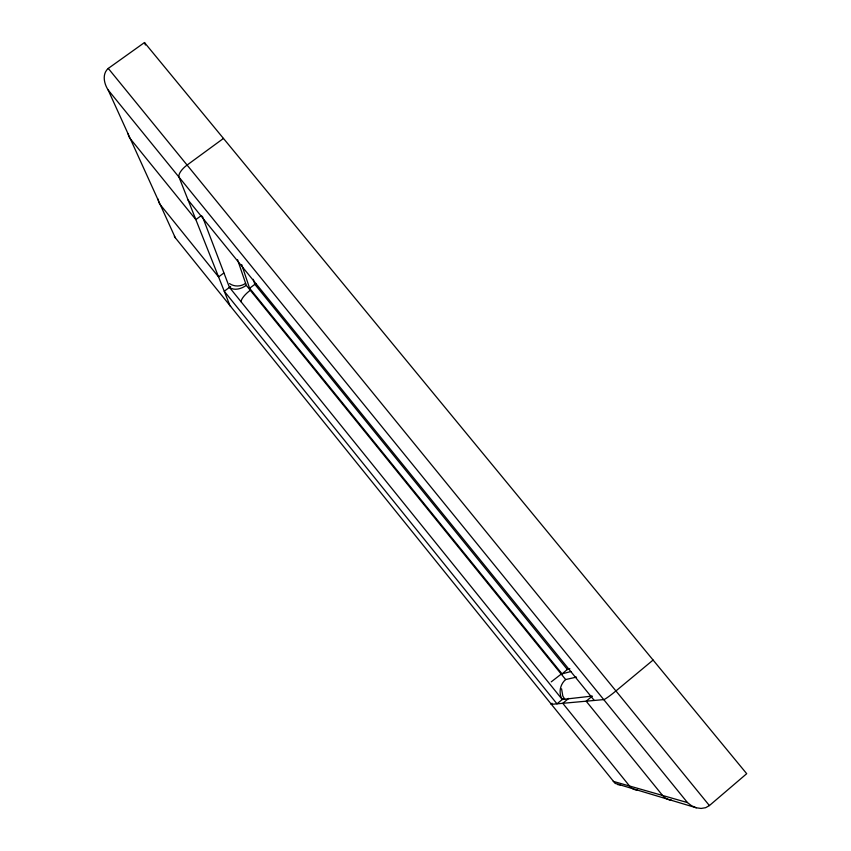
<?xml version="1.0" encoding="UTF-8"?>
<svg xmlns="http://www.w3.org/2000/svg" width="851" height="851" viewBox="0 0 851 851"><rect width="100%" height="100%" fill="white"/><g stroke="black" fill="none" stroke-linecap="round" stroke-linejoin="round"><path stroke-width="1.28" d="M108.279 68.42C101.865 73.92 104.035 83.76 108.151 89.993L175.263 237.716L615.124 783.388L696.256 807.78L701.128 808.45L705.66 807.684L709.404 805.567L746.699 773.697L144.489 42.55L108.279 68.42L709.404 805.567M576.499 677.098L565.649 679.555C560.011 684.321 558.309 693.139 562.245 699.479L591.881 696.118M653.089 660.057L615.933 690.948A13.233 1.117 -39.1 0 1 603.742 699.596L551.203 704.362A9.925 0.628 -39.2 0 1 552.001 703.213M568.766 698.352L562.766 703.309L629.538 786.016A11.137 10.68 65.4 0 0 637.442 790.164M592.19 696.203L586.169 701.192L662.589 795.472A12.722 12.148 64 0 0 671.62 800.195M563.096 698.777L556.98 703.83L224.26 291.255L230.632 286.479M255.885 283.553L249.609 288.266L562.043 673.875L568.117 668.875M561.224 674.098L551.257 681.842M223.77 273.054L218.579 276.937L160.254 204.676A10.01 9.404 -13.7 0 1 158.275 199.208M201.134 215.707L195.847 219.611L130.288 138.724A11.308 10.499 -13.1 0 1 128.15 133.713M223.462 138.436L187.082 165.062A12.329 4.915 -39.3 0 0 179.018 177.168L229.951 305.594A9.414 2.861 -38.7 0 0 230.653 306.179M237.578 259.746L246.301 285.362C241.599 288.691 234.568 291.106 229.44 287.372L202.347 216.282M245.599 283.319C240.95 286.744 234.291 286.925 229.547 283.585M569.872 668.78L567.362 669.492L254.843 284.34L253.236 279.298M562.043 673.875L570.915 671.524M617.56 784.579L620.326 784.835M613.231 781.356L687.459 802.578L691.544 805.748L696.256 807.78M108.151 89.993L687.459 802.578M188.06 199.985L594.275 700.458M246.301 285.362L565.649 679.555M229.44 287.372L562.245 699.479M174.349 236.28L175.263 237.716M564.756 699.192L562.809 696.033L561.575 688.81M144.489 42.55L145.393 44.997M241.663 264.555L250.279 290.276A12.999 3.915 -38.9 0 0 241.269 302.02"/></g></svg>
